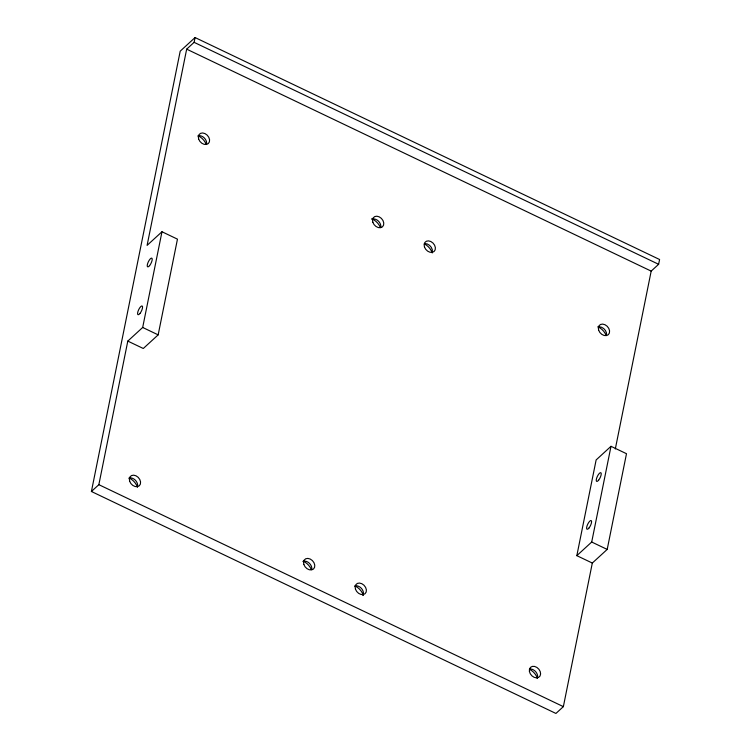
<?xml version="1.0" encoding="UTF-8"?>
<svg xmlns="http://www.w3.org/2000/svg" width="751" height="751" viewBox="0 0 751 751"><rect width="100%" height="100%" fill="white"/><g stroke="black" fill="none" stroke-linecap="round" stroke-linejoin="round"><path stroke-width="1.13" d="M592.314 563.053L576.834 555.656L596.134 459.941L611.004 446.31L626.494 453.707L607.193 549.422L592.314 563.053L563.363 706.635L555.928 713.45L91.415 491.492L180.202 51.181L195.072 37.55L659.585 259.508L658.618 264.296L651.183 271.111L615.313 448.976M91.415 491.492L98.85 484.677L127.801 341.095L142.681 327.464L161.981 231.749L177.461 239.147L158.161 334.862L143.291 348.492L127.801 341.095M195.072 37.55L194.105 42.338L186.67 49.153L147.102 245.38L161.981 231.749M576.834 555.656L591.704 542.025L611.004 446.31M194.105 42.338L658.618 264.296M186.67 49.153L651.183 271.111M142.681 327.464L158.161 334.862M591.704 542.025L607.193 549.422M98.85 484.677L563.363 706.635M197.804 135.959A6.487 4.825 47.5 0 1 204.075 137.733A6.487 4.825 47.5 0 1 206.544 144.126M128.806 478.162A6.487 4.825 47.5 0 1 135.077 479.936A6.487 4.825 47.5 0 1 137.546 486.319M303 561.391A6.487 4.825 47.5 0 1 309.271 563.166A6.487 4.825 47.5 0 1 311.74 569.558M354.613 586.052A6.487 4.825 47.5 0 1 361.475 588.437A6.487 4.825 47.5 0 1 362.893 595.459M529.605 669.075A6.487 4.825 47.5 0 1 535.801 671.835A6.487 4.825 47.5 0 1 537.294 678.256M599.12 326.826A6.487 4.825 47.5 0 1 606.536 335.256M424.925 243.587A6.487 4.825 47.5 0 1 432.351 252.026M371.998 219.198A6.487 4.825 47.5 0 1 378.269 220.972A6.487 4.825 47.5 0 1 380.738 227.356M529.455 669.319A12.072 8.974 47.5 0 1 537.434 678.378M597.749 326.807A12.072 8.974 47.5 0 1 606.17 335.444M371.745 218.832A12.072 8.974 47.5 0 1 380.288 227.346M198.461 135.987A12.072 8.974 47.5 0 1 206.093 144.117M424.268 243.887A12.072 8.974 47.5 0 1 432.238 252.946M355.27 586.09A12.072 8.974 47.5 0 1 363.24 595.139M303.282 561.25A12.072 8.974 47.5 0 1 311.13 569.164M129.463 478.19A12.072 8.974 47.5 0 1 137.442 487.249M198.649 139.029A6.487 4.825 47.5 0 0 208.262 143.619A6.487 4.825 47.5 0 0 205.004 133.603A6.487 4.825 47.5 0 0 198.649 139.029M129.651 481.222A6.487 4.825 47.5 0 0 139.254 485.813A6.487 4.825 47.5 0 0 136.006 475.805A6.487 4.825 47.5 0 0 129.651 481.222M303.836 564.461A6.487 4.825 47.5 0 0 313.449 569.051A6.487 4.825 47.5 0 0 310.201 559.035A6.487 4.825 47.5 0 0 303.836 564.461M355.448 589.122A6.487 4.825 47.5 0 0 365.061 593.712A6.487 4.825 47.5 0 0 361.813 583.696A6.487 4.825 47.5 0 0 355.448 589.122M529.408 671.403A6.487 4.825 47.5 0 0 538.598 677.393A6.487 4.825 47.5 0 0 536.899 667.432A6.487 4.825 47.5 0 0 529.408 671.403M598.641 330.158A6.487 4.825 47.5 0 0 608.254 334.749A6.487 4.825 47.5 0 0 605.006 324.732A6.487 4.825 47.5 0 0 598.641 330.158M424.446 246.919A6.487 4.825 47.5 0 0 434.059 251.51A6.487 4.825 47.5 0 0 430.811 241.503A6.487 4.825 47.5 0 0 424.446 246.919M372.834 222.258A6.487 4.825 47.5 0 0 382.447 226.849A6.487 4.825 47.5 0 0 379.199 216.842A6.487 4.825 47.5 0 0 372.834 222.258M598.613 480.189A4.825 1.54 -64.5 0 0 600.969 472.801A4.825 1.54 -64.5 0 0 596.641 478.171A4.825 1.54 -64.5 0 0 598.613 480.189M588.962 528.047A4.825 1.54 -64.5 0 0 591.319 520.659A4.825 1.54 -64.5 0 0 586.991 526.029A4.825 1.54 -64.5 0 0 588.962 528.047M149.59 265.629A4.825 1.54 -64.5 0 0 151.946 258.241A4.825 1.54 -64.5 0 0 147.618 263.61A4.825 1.54 -64.5 0 0 149.59 265.629M139.939 313.486A4.825 1.54 -64.5 0 0 142.296 306.098A4.825 1.54 -64.5 0 0 137.968 311.468A4.825 1.54 -64.5 0 0 139.939 313.486"/></g></svg>
